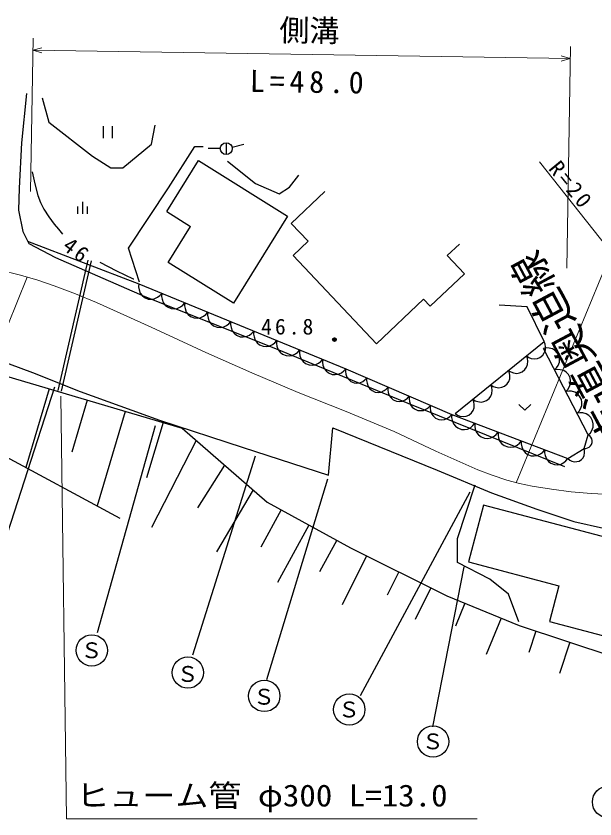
# Model space of a CAD drawing. Units: millimetres, scale not verified. Extents: x 40000 to 680000, y 20000 to 380000.
# Drawn here: x 483676 to 531890, y 243845 to 310712 of the extents above; entities that cross this region are included whole.
import ezdxf
from ezdxf.enums import TextEntityAlignment as Align

# ---------------------------------------------------------------- set-up
doc = ezdxf.new("R2010")
doc.units = ezdxf.units.MM
doc.header["$LTSCALE"] = 1000
doc.linetypes.add('CHAIN', pattern=[18.5, 12, -1.5, 3.5, -1.5])
for name, color, linetype, lineweight in [('M-BGD', 7, 'Continuous', 25), ('M-BMK', 2, 'CHAIN', 13), ('M-STR-HTXT', 7, 'Continuous', 13), ('M-STR-STRC', 7, 'Continuous', 25)]:
    doc.layers.add(name, color=color, linetype=linetype, lineweight=lineweight)
doc.layers.add('M-BGD-HTXT', color=7, linetype='Continuous')
doc.styles.add('ＭＳ ゴシック', font='')
doc.styles.get('ＭＳ ゴシック').set_extended_font_data('MS Gothic')

msp = doc.modelspace()

# ---------------------------------------------------------------- linework, layer by layer
at = {"layer": 'M-BGD'}
for p, q in [((484548, 304269), (484117, 300145)), ((485863, 303902), (486416, 301876)), ((486416, 301876), (490039, 299050)), ((494953, 300033), (495260, 301630)), ((490940, 301529), (490940, 300529)), ((491707, 300529), (491707, 301529)), ((484117, 300145), (483932, 296391)), ((492557, 298068), (494953, 300033)), ((496365, 296409), (498576, 299849)), ((498576, 299849), (499252, 299849)), ((500685, 299669), (499685, 299669)), ((501185, 300166), (501185, 299171)), ((501670, 299790), (502640, 300033)), ((490039, 299050), (491575, 298068)), ((496223, 294434), (498879, 298684)), ((498879, 298684), (506297, 294047)), ((501279, 298620), (503613, 296778)), ((485018, 297725), (485232, 296727)), ((491575, 298068), (492557, 298068)), ((506438, 296471), (507236, 297453)), ((483932, 296391), (483871, 294545)), ((485232, 296727), (485501, 295755)), ((493049, 291373), (496365, 296409)), ((503613, 296778), (505578, 295918)), ((505578, 295918), (506438, 296471)), ((485501, 295755), (485718, 295183)), ((506587, 293446), (509382, 296090)), ((485718, 295183), (485994, 294628)), ((489206, 295252), (489206, 294252)), ((483871, 294545), (484240, 292760)), ((485994, 294628), (486397, 293990)), ((488806, 294854), (488806, 294254)), ((489606, 294854), (489606, 294254)), ((496223, 294434), (498218, 293187)), ((486397, 293990), (486860, 293372)), ((506297, 294047), (501775, 286812)), ((486860, 293372), (487199, 292955)), ((487199, 292955), (487546, 292543)), ((496352, 290201), (498218, 293187)), ((508000, 291952), (506587, 293446)), ((484240, 292760), (484732, 291775)), ((484639, 291961), (493902, 288402)), ((484732, 291775), (486961, 290606)), ((506746, 290766), (508000, 291952)), ((519588, 290763), (520602, 291723)), ((493970, 288548), (493049, 291373)), ((486961, 290606), (494408, 287344)), ((487181, 279532), (489668, 290388)), ((487474, 279465), (489960, 290321)), ((490666, 290207), (492034, 289498)), ((513694, 283423), (506746, 290766)), ((521014, 289256), (519588, 290763)), ((501775, 286812), (496352, 290201)), ((492034, 289498), (493434, 288840)), ((518162, 286557), (521014, 289256)), ((493434, 288840), (493453, 288832)), ((493453, 288832), (493471, 288824)), ((493902, 288402), (493884, 288153)), ((493902, 288402), (511131, 281341)), ((493884, 288153), (493922, 287919)), ((493922, 287919), (494023, 287632)), ((494023, 287632), (494186, 287431)), ((495650, 287429), (495817, 287618)), ((495817, 287618), (495798, 287368)), ((494186, 287431), (494382, 287267)), ((494382, 287267), (494678, 287145)), ((494408, 287344), (505424, 282975)), ((494678, 287145), (494933, 287125)), ((494933, 287125), (495190, 287153)), ((495190, 287153), (495463, 287288)), ((495463, 287288), (495650, 287429)), ((495798, 287368), (495837, 287135)), ((495837, 287135), (495937, 286848)), ((517616, 287134), (513694, 283423)), ((517616, 287134), (518162, 286557)), ((463346, 286498), (484853, 280137)), ((495937, 286848), (496101, 286646)), ((496101, 286646), (496296, 286482)), ((496296, 286482), (496593, 286361)), ((496593, 286361), (496847, 286340)), ((496847, 286340), (497105, 286369)), ((497105, 286369), (497378, 286503)), ((497378, 286503), (497564, 286645)), ((497564, 286645), (497731, 286833)), ((497731, 286833), (497713, 286584)), ((497713, 286584), (497751, 286350)), ((497751, 286350), (497851, 286063)), ((526251, 286496), (523921, 286637)), ((527663, 283601), (526251, 286496)), ((497851, 286063), (498015, 285862)), ((498015, 285862), (498210, 285698)), ((498210, 285698), (498507, 285576)), ((498507, 285576), (498761, 285556)), ((498761, 285556), (499019, 285584)), ((499019, 285584), (499292, 285718)), ((499292, 285718), (499478, 285860)), ((499478, 285860), (499645, 286049)), ((499645, 286049), (499627, 285799)), ((499627, 285799), (499665, 285565)), ((499665, 285565), (499766, 285278)), ((499766, 285278), (499929, 285077)), ((499929, 285077), (500125, 284913)), ((500125, 284913), (500421, 284792)), ((500933, 284800), (501206, 284934)), ((501206, 284934), (501393, 285075)), ((501393, 285075), (501560, 285264)), ((501560, 285264), (501541, 285015)), ((501541, 285015), (501579, 284781)), ((500421, 284792), (500676, 284771)), ((500676, 284771), (500933, 284800)), ((501579, 284781), (501680, 284494)), ((501680, 284494), (501843, 284293)), ((501843, 284293), (502039, 284129)), ((503120, 284149), (503307, 284291)), ((503307, 284291), (503474, 284480)), ((503474, 284480), (503455, 284230)), ((503455, 284230), (503494, 283996)), ((502039, 284129), (502336, 284007)), ((502336, 284007), (502590, 283987)), ((502590, 283987), (502848, 284015)), ((502848, 284015), (503120, 284149)), ((503494, 283996), (503594, 283709)), ((503594, 283709), (503758, 283508)), ((505221, 283506), (505388, 283695)), ((505388, 283695), (505370, 283446)), ((520249, 277599), (527663, 283601)), ((527742, 283382), (527663, 283601)), ((503758, 283508), (503953, 283344)), ((503953, 283344), (504250, 283223)), ((504250, 283223), (504504, 283202)), ((504504, 283202), (504762, 283231)), ((504762, 283231), (505035, 283365)), ((505035, 283365), (505221, 283506)), ((505370, 283446), (505408, 283212)), ((505408, 283212), (505508, 282925)), ((505424, 282975), (516316, 278482)), ((505508, 282925), (505672, 282724)), ((507136, 282722), (507302, 282911)), ((507302, 282911), (507284, 282661)), ((527837, 283072), (527593, 283036)), ((531335, 275834), (527593, 283036)), ((527670, 282668), (527761, 282889)), ((527774, 283169), (527742, 283382)), ((527761, 282889), (527774, 283169)), ((528066, 283059), (527837, 283072)), ((528356, 282987), (528066, 283059)), ((528567, 282845), (528356, 282987)), ((481776, 282226), (485054, 281034)), ((505672, 282724), (505867, 282560)), ((505867, 282560), (506164, 282438)), ((506164, 282438), (506418, 282418)), ((506418, 282418), (506676, 282446)), ((506676, 282446), (506949, 282580)), ((506949, 282580), (507136, 282722)), ((507284, 282661), (507322, 282427)), ((507322, 282427), (507423, 282140)), ((526259, 282182), (526181, 282401)), ((526181, 282401), (526374, 282275)), ((526291, 281968), (526259, 282182)), ((526374, 282275), (526580, 282203)), ((526580, 282203), (526857, 282156)), ((526857, 282156), (527092, 282200)), ((527092, 282200), (527311, 282285)), ((527311, 282285), (527541, 282471)), ((527541, 282471), (527670, 282668)), ((528744, 282668), (528567, 282845)), ((528889, 282389), (528744, 282668)), ((528932, 282143), (528889, 282389)), ((507423, 282140), (507586, 281939)), ((507586, 281939), (507782, 281775)), ((507782, 281775), (508078, 281654)), ((508078, 281654), (508333, 281633)), ((508333, 281633), (508590, 281662)), ((508590, 281662), (508863, 281796)), ((508863, 281796), (509050, 281937)), ((509050, 281937), (509217, 282126)), ((509217, 282126), (509198, 281876)), ((509198, 281876), (509237, 281643)), ((509237, 281643), (509337, 281356)), ((526187, 281467), (526279, 281688)), ((526279, 281688), (526291, 281968)), ((528700, 281411), (528820, 281610)), ((528820, 281610), (528926, 281888)), ((528926, 281888), (528932, 282143)), ((485054, 281034), (489028, 279444)), ((509337, 281356), (509500, 281155)), ((509500, 281155), (509696, 280991)), ((509696, 280991), (509993, 280869)), ((509993, 280869), (510247, 280849)), ((510247, 280849), (510505, 280877)), ((510505, 280877), (510778, 281011)), ((510778, 281011), (510964, 281153)), ((510964, 281153), (511131, 281341)), ((511131, 281341), (511109, 281110)), ((511109, 281110), (511141, 280892)), ((511131, 281341), (519957, 277529)), ((511141, 280892), (511229, 280624)), ((524776, 280982), (524698, 281200)), ((524698, 281200), (524891, 281075)), ((524808, 280768), (524776, 280982)), ((524891, 281075), (525097, 281002)), ((525097, 281002), (525374, 280956)), ((525374, 280956), (525609, 280999)), ((525609, 280999), (525828, 281085)), ((525828, 281085), (526058, 281271)), ((526058, 281271), (526187, 281467)), ((528528, 281236), (528700, 281411)), ((528773, 281271), (528528, 281236)), ((529002, 281259), (528773, 281271)), ((529291, 281186), (529002, 281259)), ((529502, 281044), (529291, 281186)), ((529680, 280868), (529502, 281044)), ((529825, 280589), (529680, 280868)), ((511229, 280624), (511378, 280434)), ((511378, 280434), (511556, 280278)), ((511556, 280278), (511830, 280160)), ((512306, 280158), (512562, 280278)), ((512562, 280278), (512738, 280406)), ((512738, 280406), (512896, 280579)), ((512896, 280579), (512875, 280347)), ((512875, 280347), (512906, 280129)), ((524575, 280070), (524705, 280267)), ((524705, 280267), (524796, 280488)), ((524796, 280488), (524808, 280768)), ((529867, 280342), (529825, 280589)), ((529862, 280088), (529867, 280342)), ((486434, 279668), (484487, 273108)), ((484853, 280137), (497497, 276385)), ((511830, 280160), (512066, 280136)), ((512066, 280136), (512306, 280158)), ((512906, 280129), (512994, 279861)), ((512994, 279861), (513143, 279671)), ((513143, 279671), (513322, 279515)), ((513322, 279515), (513595, 279397)), ((514071, 279396), (514327, 279516)), ((514327, 279516), (514503, 279644)), ((514503, 279644), (514661, 279816)), ((514661, 279816), (514640, 279585)), ((514640, 279585), (514671, 279367)), ((523294, 279781), (523215, 280000)), ((523215, 280000), (523409, 279874)), ((523325, 279568), (523294, 279781)), ((523313, 279288), (523325, 279568)), ((523409, 279874), (523615, 279802)), ((523615, 279802), (523891, 279756)), ((523891, 279756), (524126, 279799)), ((524126, 279799), (524346, 279884)), ((524346, 279884), (524575, 280070)), ((529464, 279435), (529636, 279610)), ((529636, 279610), (529755, 279809)), ((529755, 279809), (529862, 280088)), ((489028, 279444), (495635, 277059)), ((513595, 279397), (513831, 279374)), ((513831, 279374), (514071, 279396)), ((514671, 279367), (514760, 279098)), ((514760, 279098), (514908, 278909)), ((514908, 278909), (515087, 278753)), ((516092, 278753), (516268, 278881)), ((516268, 278881), (516427, 279054)), ((516427, 279054), (516405, 278822)), ((522863, 278684), (523093, 278870)), ((523093, 278870), (523222, 279067)), ((523222, 279067), (523313, 279288)), ((529708, 279471), (529464, 279435)), ((529938, 279458), (529708, 279471)), ((530227, 279386), (529938, 279458)), ((530438, 279244), (530227, 279386)), ((530615, 279067), (530438, 279244)), ((530760, 278788), (530615, 279067)), ((489595, 278730), (488310, 274402)), ((515087, 278753), (515361, 278635)), ((515361, 278635), (515597, 278611)), ((515597, 278611), (515836, 278633)), ((515836, 278633), (516092, 278753)), ((516316, 278482), (529363, 273189)), ((516405, 278822), (516437, 278604)), ((516437, 278604), (516525, 278336)), ((516525, 278336), (516673, 278146)), ((518034, 278119), (518192, 278291)), ((518192, 278291), (518170, 278060)), ((521811, 278581), (521732, 278800)), ((521732, 278800), (521926, 278674)), ((521843, 278367), (521811, 278581)), ((521830, 278087), (521843, 278367)), ((521926, 278674), (522132, 278601)), ((522132, 278601), (522408, 278555)), ((522408, 278555), (522644, 278598)), ((522644, 278598), (522863, 278684)), ((525550, 278354), (526050, 277882)), ((526050, 277882), (526550, 278354)), ((530691, 278009), (530798, 278287)), ((530803, 278542), (530760, 278788)), ((530798, 278287), (530803, 278542)), ((492756, 277792), (490421, 269926)), ((516673, 278146), (516852, 277990)), ((516852, 277990), (517126, 277872)), ((517126, 277872), (517362, 277849)), ((517362, 277849), (517602, 277871)), ((517602, 277871), (517858, 277990)), ((517858, 277990), (518034, 278119)), ((518170, 278060), (518202, 277842)), ((518202, 277842), (518290, 277573)), ((518290, 277573), (518439, 277383)), ((519799, 277356), (519957, 277529)), ((519957, 277529), (519945, 277278)), ((519957, 277529), (529640, 273857)), ((520249, 277599), (520443, 277474)), ((521380, 277484), (521610, 277670)), ((521610, 277670), (521739, 277866)), ((521739, 277866), (521830, 278087)), ((530399, 277635), (530571, 277810)), ((530644, 277670), (530399, 277635)), ((530571, 277810), (530691, 278009)), ((530873, 277658), (530644, 277670)), ((531162, 277585), (530873, 277658)), ((531373, 277443), (531162, 277585)), ((495917, 276854), (494548, 272240)), ((495635, 277059), (502598, 274774)), ((518439, 277383), (518617, 277228)), ((518617, 277228), (518891, 277109)), ((518891, 277109), (519127, 277086)), ((519127, 277086), (519367, 277108)), ((519367, 277108), (519623, 277228)), ((519623, 277228), (519799, 277356)), ((519945, 277278), (519990, 277045)), ((519990, 277045), (520098, 276761)), ((520443, 277474), (520649, 277401)), ((520649, 277401), (520926, 277355)), ((520926, 277355), (521161, 277398)), ((521161, 277398), (521380, 277484)), ((531551, 277267), (531373, 277443)), ((531696, 276988), (531551, 277267)), ((531738, 276741), (531696, 276988)), ((478221, 276469), (492329, 268902)), ((497497, 276385), (504594, 270214)), ((509701, 272489), (510049, 276414)), ((510049, 276414), (518742, 272887)), ((520098, 276761), (520267, 276564)), ((520267, 276564), (520467, 276405)), ((520467, 276405), (520767, 276291)), ((520767, 276291), (521022, 276277)), ((521022, 276277), (521279, 276313)), ((521279, 276313), (521549, 276454)), ((521549, 276454), (521732, 276601)), ((521732, 276601), (521894, 276794)), ((521894, 276794), (521882, 276544)), ((521882, 276544), (521927, 276311)), ((521927, 276311), (522035, 276027)), ((531507, 276009), (531626, 276208)), ((531626, 276208), (531733, 276487)), ((531733, 276487), (531738, 276741)), ((522035, 276027), (522204, 275830)), ((522204, 275830), (522404, 275671)), ((522404, 275671), (522704, 275557)), ((522704, 275557), (522959, 275543)), ((522959, 275543), (523216, 275579)), ((523216, 275579), (523486, 275720)), ((523486, 275720), (523668, 275867)), ((523668, 275867), (523830, 276060)), ((523830, 276060), (523819, 275810)), ((523819, 275810), (523863, 275577)), ((523863, 275577), (523971, 275292)), ((530982, 274704), (531335, 275834)), ((531335, 275834), (531507, 276009)), ((531451, 275748), (531335, 275834)), ((531541, 275649), (531451, 275748)), ((531630, 275500), (531541, 275649)), ((531659, 275354), (531630, 275500)), ((498680, 275356), (494966, 268131)), ((523971, 275292), (524140, 275095)), ((524140, 275095), (524340, 274936)), ((524340, 274936), (524640, 274822)), ((524895, 274809), (525153, 274844)), ((525153, 274844), (525422, 274986)), ((525422, 274986), (525605, 275132)), ((525605, 275132), (525767, 275326)), ((525767, 275326), (525755, 275075)), ((525755, 275075), (525800, 274842)), ((525800, 274842), (525908, 274558)), ((531415, 274811), (531522, 274914)), ((531522, 274914), (531606, 275033)), ((531606, 275033), (531660, 275208)), ((531660, 275208), (531659, 275354)), ((502598, 274774), (509701, 272489)), ((524640, 274822), (524895, 274809)), ((525908, 274558), (526077, 274361)), ((526077, 274361), (526277, 274202)), ((526277, 274202), (526577, 274088)), ((527089, 274110), (527359, 274251)), ((527359, 274251), (527542, 274398)), ((527542, 274398), (527704, 274591)), ((527704, 274591), (527692, 274341)), ((527692, 274341), (527736, 274108)), ((529640, 273857), (530982, 274704)), ((530982, 274704), (531125, 274706)), ((531026, 274516), (530982, 274704)), ((530994, 274106), (531031, 274337)), ((531031, 274337), (531026, 274516)), ((531125, 274706), (531256, 274739)), ((531256, 274739), (531415, 274811)), ((526577, 274088), (526832, 274075)), ((526832, 274075), (527089, 274110)), ((527736, 274108), (527845, 273824)), ((527845, 273824), (528014, 273627)), ((528014, 273627), (528214, 273468)), ((529026, 273376), (529295, 273517)), ((529295, 273517), (529478, 273664)), ((529478, 273664), (529640, 273857)), ((529640, 273857), (529788, 273734)), ((529788, 273734), (529951, 273655)), ((529951, 273655), (530175, 273590)), ((530175, 273590), (530374, 273602)), ((530374, 273602), (530563, 273652)), ((530563, 273652), (530771, 273783)), ((530771, 273783), (530897, 273933)), ((530897, 273933), (530994, 274106)), ((501046, 273299), (498787, 269754)), ((518742, 272887), (523263, 270999)), ((528214, 273468), (528514, 273354)), ((528514, 273354), (528769, 273340)), ((528769, 273340), (529026, 273376)), ((520446, 267205), (521912, 271679)), ((503411, 271242), (500358, 266090)), ((523263, 270999), (527045, 269658)), ((504594, 270214), (511537, 266434)), ((505751, 269584), (504057, 266472)), ((522606, 269982), (521357, 265266)), ((536877, 266202), (522606, 269982)), ((527045, 269658), (530125, 268615)), ((508066, 268324), (505454, 263527)), ((530125, 268615), (532608, 268068)), ((510380, 267064), (508940, 264420)), ((520446, 265200), (520446, 267205)), ((511537, 266434), (519559, 262423)), ((512874, 265765), (510829, 261676)), ((523146, 263811), (520446, 265200)), ((521357, 265266), (528893, 263270)), ((515548, 264428), (514581, 262494)), ((524689, 262577), (523146, 263811)), ((518222, 263091), (516904, 260454)), ((528893, 263270), (528102, 260284)), ((519559, 262423), (525576, 259954)), ((525538, 260263), (524689, 262577)), ((521063, 261805), (520282, 259900)), ((524072, 260571), (522828, 257539)), ((528102, 260284), (534837, 258500)), ((525576, 259954), (536800, 256251)), ((526979, 259491), (526392, 257711)), ((529785, 258566), (528926, 255962))]:
    msp.add_line(p, q, dxfattribs=at)
for centre, radius in [((501185, 299669), 498), ((510189, 283769), 150), ((510189, 283769), 131), ((510189, 283769), 112), ((510189, 283769), 93.8), ((510189, 283769), 75), ((510189, 283769), 56.3), ((510189, 283768), 37.5), ((510189, 283769), 18.8)]:
    msp.add_circle(centre, radius, dxfattribs=at)
at = {"layer": 'M-BMK'}
for p, q in [((482335, 289553), (483944, 289158)), ((483944, 289158), (485400, 288734)), ((485400, 288734), (486839, 288251)), ((486839, 288251), (488616, 287583)), ((488616, 287583), (490374, 286859)), ((490374, 286859), (494932, 284799)), ((494932, 284799), (499482, 282704)), ((499482, 282704), (503311, 281009)), ((503311, 281009), (507171, 279366)), ((507171, 279366), (511178, 277771)), ((511178, 277771), (515181, 276112)), ((515181, 276112), (518649, 274487)), ((518649, 274487), (522142, 272917)), ((522142, 272917), (523335, 272463)), ((523335, 272463), (524555, 272062)), ((524555, 272062), (525602, 271780)), ((525602, 271780), (526664, 271557)), ((526664, 271557), (528283, 271297)), ((528283, 271297), (529920, 271096)), ((529920, 271096), (531568, 270948)), ((531568, 270948), (533235, 270860))]:
    msp.add_line(p, q, dxfattribs=at)
at = {"layer": 'M-STR-HTXT'}
for p, q in [((484890, 296093), (485093, 308872)), ((485077, 307872), (485830, 308074)), ((485823, 307645), (485077, 307872)), ((485077, 307872), (529828, 307164)), ((529844, 308163), (529552, 289717)), ((529828, 307164), (529075, 306962)), ((529082, 307391), (529828, 307164)), ((527276, 298561), (545899, 274976)), ((525342, 271844), (533254, 290991)), ((473174, 260816), (484607, 288975)), ((487392, 279067), (487888, 243845)), ((487888, 243845), (522075, 243845))]:
    msp.add_line(p, q, dxfattribs=at)
at = {"layer": 'M-STR-STRC'}
for p, q in [((481165, 262090), (486907, 279837)), ((495258, 276575), (490430, 259350)), ((498390, 257523), (503610, 274095)), ((509612, 272138), (504523, 255435)), ((512353, 254130), (521487, 271094)), ((520965, 264830), (518355, 251520))]:
    msp.add_line(p, q, dxfattribs=at)
for centre in [(489984, 257882), (497988, 256035), (504350, 254086), (511430, 252957), (518407, 250289), (532978, 245261)]:
    msp.add_circle(centre, 1304, dxfattribs=at)

# ---------------------------------------------------------------- texts
at = {"layer": 'M-BGD', "insert": (487436, 291318), "char_height": 1320, "attachment_point": 7, "rotation": 323.4, "style": 'ＭＳ ゴシック'}
msp.add_mtext('\\T1.28;46', dxfattribs=at)
at = {"layer": 'M-BGD', "insert": (504088, 284169), "char_height": 1320, "attachment_point": 7, "style": 'ＭＳ ゴシック'}
msp.add_mtext('\\T1.28;46.8', dxfattribs=at)
at = {"layer": 'M-BGD-HTXT', "style": 'ＭＳ ゴシック'}
msp.add_text('市道奥迫線', height=2566, rotation=118.1, dxfattribs=at).set_placement((535924, 276309), align=Align.BOTTOM_LEFT)
at = {"layer": 'M-STR-HTXT', "style": 'ＭＳ ゴシック'}
msp.add_text('側溝', height=1833, rotation=359.1, dxfattribs=at).set_placement((505584, 308084), align=Align.BOTTOM_LEFT)
at = {"layer": 'M-STR-HTXT', "style": 'ＭＳ ゴシック', "width": 1.1}
msp.add_text('ヒューム管 φ300 L=13.0', height=1833, dxfattribs=at).set_placement((488692, 244332), align=Align.BOTTOM_LEFT)
at = {"layer": 'M-STR-HTXT', "attachment_point": 7, "style": 'ＭＳ ゴシック'}
for s, insert, char_height, rotation in [('\\T1.32;L=48.0', (503140, 304376), 1833, 359.1), ('\\T1.28;R=20', (527942, 297967), 1320, 309.2)]:
    msp.add_mtext(s, dxfattribs=dict(at, insert=insert, char_height=char_height, rotation=rotation))
at = {"layer": 'M-STR-STRC', "style": 'ＭＳ ゴシック'}
for p in [(489057, 256836), (497061, 254864), (503422, 252967), (510502, 251905), (517480, 249250)]:
    msp.add_text('Ｓ', height=1320, dxfattribs=at).set_placement(p, align=Align.BOTTOM_LEFT)

doc.saveas('drawing.dxf')
